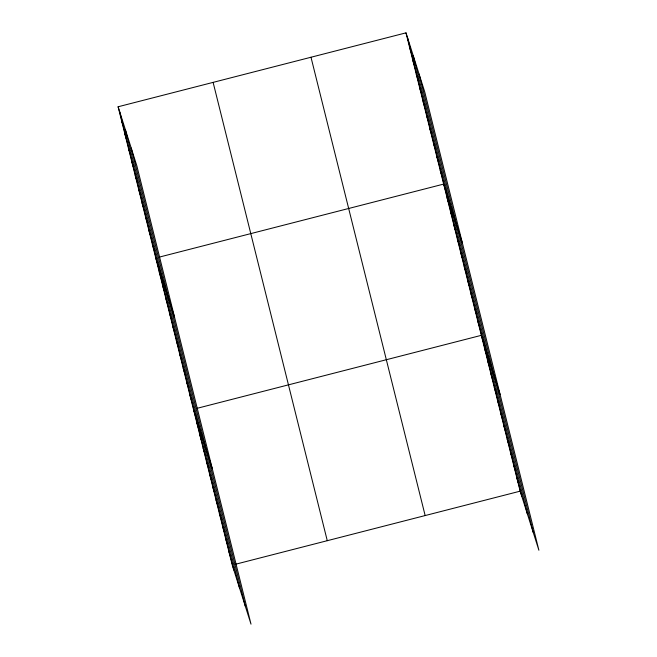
<?xml version="1.0" encoding="UTF-8"?>
<svg xmlns="http://www.w3.org/2000/svg" width="657" height="657" viewBox="0 0 657 657"><rect width="100%" height="100%" fill="white"/><g stroke="black" fill="none" stroke-linecap="round" stroke-linejoin="round"><path stroke-width="0.99" d="M118.112 106.771L136.845 165.835L251.007 624.15L232.266 565.077L118.112 106.771L405.993 32.85L424.734 91.923L538.888 550.229L520.155 491.165L405.993 32.85M159.659 257.018L443.664 184.091L462.405 243.164M196.361 408.506L481.335 335.333L500.076 394.405M235.181 564.338L520.155 491.165M409.418 46.598L411.003 51.599M412.842 60.345L414.427 65.347M416.267 74.101L417.852 79.095M419.692 87.849L421.277 92.842M423.116 101.597L424.701 106.59M426.541 115.345L428.126 120.346M429.965 129.092L431.55 134.094M433.39 142.848L434.975 147.841M436.815 156.596L438.4 161.589M440.239 170.344L441.824 175.337M447.089 197.839L448.674 202.841M450.513 211.595L452.098 216.588M453.938 225.343L455.523 230.336M457.362 239.091L458.947 244.084M460.787 252.838L462.372 257.84M464.212 266.586L465.797 271.587M467.636 280.342L469.221 285.335M471.061 294.09L472.646 299.083M474.485 307.837L476.07 312.831M477.91 321.585L479.495 326.586M484.57 348.325L486.155 353.318M487.806 361.309L489.391 366.302M491.042 374.293L492.627 379.286M494.278 387.277L495.863 392.278M497.513 400.261L499.098 405.262M500.749 413.253L502.334 418.246M503.976 426.237L505.562 431.23M507.212 439.221L508.797 444.214M510.448 452.205L512.033 457.206M513.684 465.189L515.269 470.19M516.919 478.181L518.504 483.174M121.537 120.518L123.122 125.512M124.961 134.266L126.546 139.268M128.386 148.014L129.971 153.015M131.811 161.77L133.396 166.763M135.235 175.518L136.82 180.511M138.66 189.265L140.245 194.258M142.084 203.013L143.669 208.014M145.509 216.761L147.094 221.762M148.934 230.517L150.519 235.51M152.358 244.264L153.943 249.258M155.783 258.012L174.524 317.085M159.208 271.76L160.793 276.761M162.632 285.508L164.217 290.509M166.057 299.264L167.642 304.257M169.481 313.011L171.066 318.004M172.906 326.759L174.491 331.752M176.331 340.507L177.916 345.508M179.755 354.254L181.34 359.256M183.18 368.01L184.765 373.004M186.604 381.758L188.189 386.751M190.029 395.506L191.614 400.499M193.454 409.254L212.195 468.326M196.689 422.237L198.274 427.239M199.925 435.23L201.51 440.223M203.161 448.214L204.746 453.207M206.397 461.198L207.982 466.191M209.624 474.182L211.209 479.183M212.86 487.166L214.445 492.167M216.096 500.158L217.681 505.151M219.331 513.142L220.916 518.135M222.567 526.126L224.152 531.119M225.803 539.11L227.388 544.111M229.038 552.094L230.623 557.095M419.067 74.077L533.229 532.384M413.237 55.689L527.399 514.004M407.578 37.843L521.74 496.158M310.991 57.241L425.153 515.556M213.114 82.38L327.268 540.686M131.186 147.997L245.348 606.304M125.356 129.61L239.518 587.925M119.697 111.764L233.851 570.079"/></g></svg>
